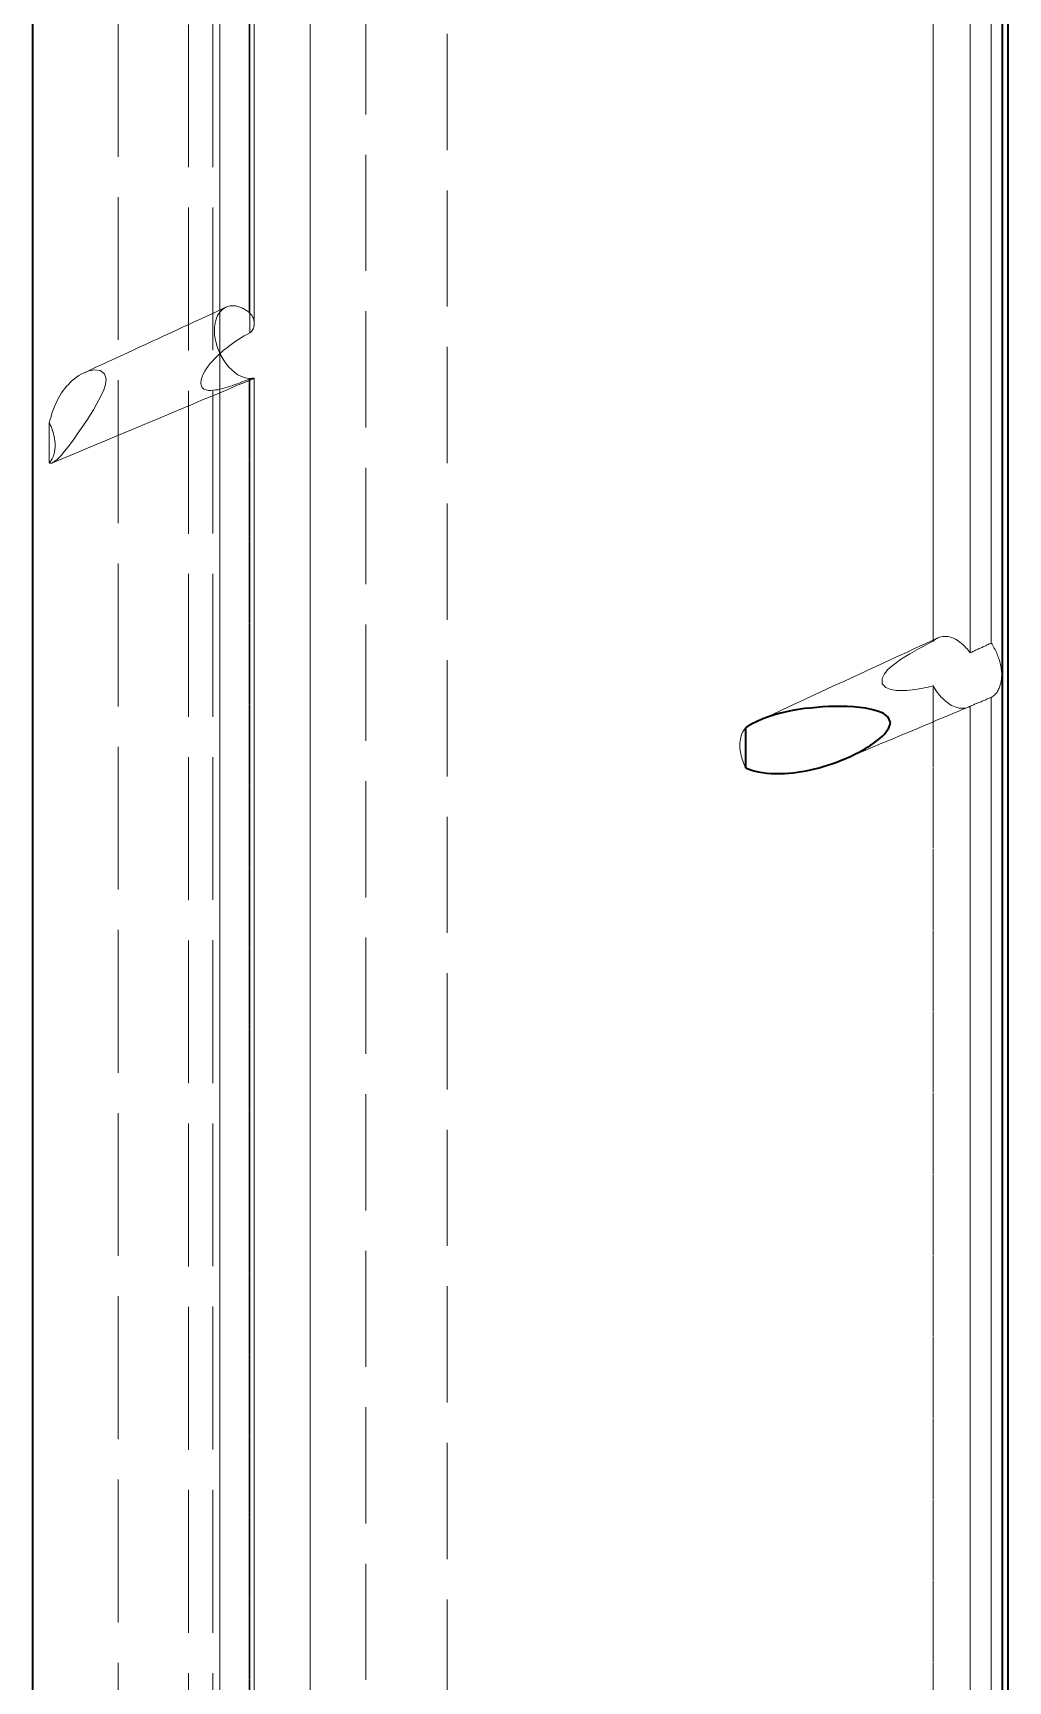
# Model space of a CAD drawing. Header units: millimetres. Extents: x 10 to 410, y 10 to 287.
# Drawn here: x 299.97 to 306.02, y 190.87 to 201.09 of the extents above; entities that cross this region are included whole.
import ezdxf

# ---------------------------------------------------------------- set-up
doc = ezdxf.new("R2010")
doc.units = ezdxf.units.MM
doc.linetypes.add('DASHED', pattern=[0.75, 0.5, -0.25])
doc.layers.add('HIDDEN', color=8, linetype='DASHED', lineweight=18)
doc.layers.add('VISIBLE', color=7, linetype='CONTINUOUS', lineweight=35)

msp = doc.modelspace()

# ---------------------------------------------------------------- linework, layer by layer
at = {"layer": 'HIDDEN'}
for points in [[(300.935, 179.056), (300.935, 180.192), (300.935, 181.328), (300.935, 182.464), (300.935, 183.6), (300.935, 184.736), (300.935, 185.872), (300.935, 187.008), (300.935, 188.144), (300.935, 189.281), (300.935, 190.417), (300.935, 191.553), (300.935, 192.689), (300.935, 193.825), (300.935, 194.961), (300.935, 196.097), (300.935, 197.233), (300.935, 198.369), (300.935, 199.505), (300.935, 200.641), (300.935, 201.777), (300.935, 202.913), (300.935, 204.049), (300.935, 205.185)], [(301.087, 179.057), (301.087, 180.193), (301.087, 181.329), (301.087, 182.465), (301.087, 183.601), (301.087, 184.738), (301.087, 185.874), (301.087, 187.01), (301.087, 188.146), (301.087, 189.282), (301.087, 190.418), (301.087, 191.554), (301.087, 192.69), (301.087, 193.826), (301.087, 194.962), (301.087, 196.098), (301.087, 197.234), (301.087, 198.37), (301.087, 199.506), (301.087, 200.642), (301.087, 201.778), (301.087, 202.914), (301.087, 204.05), (301.087, 205.186)], [(301.312, 199.354), (301.312, 199.603), (301.312, 199.852), (301.312, 200.102), (301.312, 200.351), (301.312, 200.6), (301.312, 200.85), (301.312, 201.099), (301.312, 201.348), (301.312, 201.597), (301.312, 201.847), (301.312, 202.096), (301.312, 202.345), (301.312, 202.595), (301.312, 202.844), (301.312, 203.093), (301.312, 203.343), (301.312, 203.592), (301.312, 203.841), (301.312, 204.091), (301.312, 204.34), (301.312, 204.589), (301.312, 204.838), (301.312, 205.088)], [(300.498, 177.985), (300.498, 179.121), (300.498, 180.257), (300.498, 181.393), (300.498, 182.529), (300.498, 183.665), (300.498, 184.801), (300.498, 185.938), (300.498, 187.074), (300.498, 188.21), (300.498, 189.346), (300.498, 190.482), (300.498, 191.618), (300.498, 192.754), (300.498, 193.89), (300.498, 195.026), (300.498, 196.162), (300.498, 197.298), (300.498, 198.434), (300.498, 199.57), (300.498, 200.706), (300.498, 201.842), (300.498, 202.978), (300.498, 204.114)], [(301.315, 199.228), (301.315, 199.401), (301.315, 199.574), (301.315, 199.747), (301.315, 199.92), (301.315, 200.093), (301.315, 200.266), (301.315, 200.439), (301.315, 200.611), (301.315, 200.784), (301.315, 200.957), (301.315, 201.13), (301.315, 201.303), (301.315, 201.476), (301.315, 201.649), (301.315, 201.822), (301.315, 201.995), (301.315, 202.167), (301.315, 202.34), (301.315, 202.513), (301.315, 202.686), (301.315, 202.859), (301.315, 203.032), (301.315, 203.205)], [(301.343, 199.286), (301.343, 199.456), (301.343, 199.626), (301.343, 199.796), (301.343, 199.965), (301.343, 200.135), (301.343, 200.305), (301.343, 200.475), (301.343, 200.645), (301.343, 200.814), (301.343, 200.984), (301.343, 201.154), (301.343, 201.324), (301.343, 201.494), (301.343, 201.663), (301.343, 201.833), (301.343, 202.003), (301.343, 202.173), (301.343, 202.343), (301.343, 202.512), (301.343, 202.682), (301.343, 202.852), (301.343, 203.022), (301.343, 203.192)], [(305.989, 176.913), (305.989, 178.049), (305.989, 179.185), (305.989, 180.321), (305.989, 181.457), (305.989, 182.593), (305.989, 183.729), (305.989, 184.865), (305.989, 186.001), (305.989, 187.137), (305.989, 188.274), (305.989, 189.41), (305.989, 190.546), (305.989, 191.682), (305.989, 192.818), (305.989, 193.954), (305.989, 195.09), (305.989, 196.226), (305.989, 197.362), (305.989, 198.498), (305.989, 199.634), (305.989, 200.77), (305.989, 201.906), (305.989, 203.042)], [(302.035, 179.446), (302.035, 180.417), (302.035, 181.387), (302.035, 182.358), (302.035, 183.329), (302.035, 184.3), (302.035, 185.271), (302.035, 186.241), (302.035, 187.212), (302.035, 188.183), (302.035, 189.154), (302.035, 190.125), (302.035, 191.095), (302.035, 192.066), (302.035, 193.037), (302.035, 194.008), (302.035, 194.978), (302.035, 195.949), (302.035, 196.92), (302.035, 197.891), (302.035, 198.862), (302.035, 199.832), (302.035, 200.803), (302.035, 201.774)], [(302.541, 179.225), (302.541, 180.196), (302.541, 181.166), (302.541, 182.137), (302.541, 183.108), (302.541, 184.079), (302.541, 185.05), (302.541, 186.02), (302.541, 186.991), (302.541, 187.962), (302.541, 188.933), (302.541, 189.903), (302.541, 190.874), (302.541, 191.845), (302.541, 192.816), (302.541, 193.787), (302.541, 194.757), (302.541, 195.728), (302.541, 196.699), (302.541, 197.67), (302.541, 198.641), (302.541, 199.611), (302.541, 200.582), (302.541, 201.553)], [(305.556, 197.316), (305.556, 197.501), (305.556, 197.686), (305.556, 197.871), (305.556, 198.056), (305.556, 198.242), (305.556, 198.427), (305.556, 198.612), (305.556, 198.797), (305.556, 198.982), (305.556, 199.167), (305.556, 199.352), (305.556, 199.537), (305.556, 199.722), (305.556, 199.907), (305.556, 200.092), (305.556, 200.277), (305.556, 200.462), (305.556, 200.647), (305.556, 200.832), (305.556, 201.018), (305.556, 201.203), (305.556, 201.388), (305.556, 201.573)], [(305.785, 197.244), (305.785, 197.428), (305.785, 197.612), (305.785, 197.795), (305.785, 197.979), (305.785, 198.163), (305.785, 198.347), (305.785, 198.531), (305.785, 198.715), (305.785, 198.899), (305.785, 199.082), (305.785, 199.266), (305.785, 199.45), (305.785, 199.634), (305.785, 199.818), (305.785, 200.002), (305.785, 200.186), (305.785, 200.37), (305.785, 200.553), (305.785, 200.737), (305.785, 200.921), (305.785, 201.105), (305.785, 201.289), (305.785, 201.473)], [(305.916, 197.304), (305.916, 197.488), (305.916, 197.672), (305.916, 197.855), (305.916, 198.039), (305.916, 198.223), (305.916, 198.407), (305.916, 198.59), (305.916, 198.774), (305.916, 198.958), (305.916, 199.142), (305.916, 199.325), (305.916, 199.509), (305.916, 199.693), (305.916, 199.877), (305.916, 200.06), (305.916, 200.244), (305.916, 200.428), (305.916, 200.612), (305.916, 200.795), (305.916, 200.979), (305.916, 201.163), (305.916, 201.346), (305.916, 201.53)], [(301.13, 190.606), (301.13, 191.075), (301.13, 191.544), (301.13, 192.014), (301.13, 192.483), (301.13, 192.952), (301.13, 193.422), (301.13, 193.891), (301.13, 194.36), (301.13, 194.829), (301.13, 195.299), (301.13, 195.768), (301.13, 196.237), (301.13, 196.707), (301.13, 197.176), (301.13, 197.645), (301.13, 198.115), (301.13, 198.584), (301.13, 199.053), (301.13, 199.523), (301.13, 199.992), (301.13, 200.461), (301.13, 200.93), (301.13, 201.4)], [(301.69, 190.361), (301.69, 190.83), (301.69, 191.299), (301.69, 191.769), (301.69, 192.238), (301.69, 192.707), (301.69, 193.177), (301.69, 193.646), (301.69, 194.115), (301.69, 194.585), (301.69, 195.054), (301.69, 195.523), (301.69, 195.993), (301.69, 196.462), (301.69, 196.931), (301.69, 197.4), (301.69, 197.87), (301.69, 198.339), (301.69, 198.808), (301.69, 199.278), (301.69, 199.747), (301.69, 200.216), (301.69, 200.686), (301.69, 201.155)], [(300.284, 198.979), (300.323, 198.997), (300.361, 199.015), (300.399, 199.033), (300.438, 199.05), (300.476, 199.068), (300.515, 199.086), (300.553, 199.103), (300.591, 199.121), (300.63, 199.139), (300.668, 199.157), (300.706, 199.174), (300.745, 199.192), (300.783, 199.21), (300.821, 199.227), (300.86, 199.245), (300.898, 199.263), (300.937, 199.281), (300.975, 199.298), (301.013, 199.316), (301.052, 199.334), (301.09, 199.351), (301.128, 199.369), (301.167, 199.387)], [(301.312, 198.945), (301.288, 198.949), (301.264, 198.957), (301.242, 198.968), (301.222, 198.982), (301.203, 198.998), (301.186, 199.016), (301.17, 199.035), (301.156, 199.055), (301.143, 199.076), (301.131, 199.097), (301.121, 199.12), (301.113, 199.143), (301.106, 199.167), (301.101, 199.191), (301.097, 199.215), (301.096, 199.24), (301.097, 199.264), (301.1, 199.289), (301.106, 199.313), (301.116, 199.335), (301.129, 199.356), (301.146, 199.374), (301.167, 199.387)], [(301.167, 199.387), (301.173, 199.389), (301.18, 199.392), (301.186, 199.393), (301.193, 199.395), (301.2, 199.395), (301.206, 199.396), (301.213, 199.396), (301.22, 199.395), (301.227, 199.395), (301.234, 199.393), (301.24, 199.392), (301.247, 199.39), (301.253, 199.388), (301.26, 199.385), (301.266, 199.383), (301.272, 199.38), (301.278, 199.377), (301.284, 199.373), (301.29, 199.37), (301.296, 199.366), (301.301, 199.362), (301.307, 199.358), (301.312, 199.354)], [(301.343, 199.286), (301.343, 199.29), (301.343, 199.293), (301.342, 199.296), (301.342, 199.3), (301.341, 199.303), (301.341, 199.306), (301.34, 199.309), (301.339, 199.313), (301.338, 199.316), (301.337, 199.319), (301.336, 199.322), (301.334, 199.325), (301.333, 199.328), (301.331, 199.331), (301.33, 199.334), (301.328, 199.337), (301.326, 199.339), (301.324, 199.342), (301.322, 199.344), (301.319, 199.347), (301.317, 199.349), (301.314, 199.352), (301.312, 199.354)], [(301.315, 199.228), (301.317, 199.23), (301.32, 199.232), (301.322, 199.233), (301.324, 199.235), (301.326, 199.237), (301.328, 199.24), (301.33, 199.242), (301.332, 199.244), (301.333, 199.247), (301.335, 199.249), (301.336, 199.252), (301.337, 199.255), (301.338, 199.257), (301.339, 199.26), (301.34, 199.263), (301.341, 199.266), (301.341, 199.269), (301.342, 199.272), (301.342, 199.275), (301.343, 199.278), (301.343, 199.28), (301.343, 199.283), (301.343, 199.286)], [(301.012, 198.917), (301.014, 198.936), (301.02, 198.955), (301.027, 198.973), (301.037, 198.99), (301.047, 199.007), (301.058, 199.022), (301.07, 199.038), (301.083, 199.053), (301.096, 199.067), (301.11, 199.081), (301.124, 199.094), (301.138, 199.107), (301.153, 199.12), (301.168, 199.132), (301.184, 199.144), (301.199, 199.156), (301.215, 199.167), (301.231, 199.178), (301.248, 199.189), (301.264, 199.199), (301.281, 199.209), (301.298, 199.219), (301.315, 199.228)], [(300.071, 198.67), (300.075, 198.686), (300.08, 198.702), (300.085, 198.719), (300.09, 198.735), (300.096, 198.751), (300.102, 198.766), (300.108, 198.782), (300.115, 198.797), (300.123, 198.813), (300.131, 198.827), (300.139, 198.842), (300.148, 198.856), (300.158, 198.87), (300.168, 198.884), (300.179, 198.897), (300.19, 198.909), (300.202, 198.922), (300.214, 198.933), (300.227, 198.944), (300.241, 198.954), (300.255, 198.963), (300.269, 198.972), (300.284, 198.979)], [(300.284, 198.979), (300.317, 198.992), (300.351, 198.998), (300.386, 198.995), (300.414, 198.975), (300.424, 198.943), (300.42, 198.908), (300.409, 198.875), (300.395, 198.843), (300.379, 198.812), (300.363, 198.781), (300.345, 198.751), (300.326, 198.722), (300.308, 198.692), (300.288, 198.663), (300.269, 198.635), (300.249, 198.606), (300.229, 198.578), (300.209, 198.549), (300.188, 198.521), (300.166, 198.494), (300.144, 198.467), (300.12, 198.442), (300.091, 198.422)], [(300.091, 198.422), (300.146, 198.445), (300.2, 198.468), (300.254, 198.491), (300.309, 198.513), (300.363, 198.536), (300.418, 198.559), (300.472, 198.582), (300.526, 198.605), (300.581, 198.627), (300.635, 198.65), (300.689, 198.673), (300.744, 198.696), (300.798, 198.718), (300.853, 198.741), (300.907, 198.764), (300.961, 198.787), (301.016, 198.81), (301.07, 198.832), (301.125, 198.855), (301.179, 198.878), (301.233, 198.901), (301.288, 198.923), (301.342, 198.946)], [(301.315, 198.942), (301.301, 198.936), (301.287, 198.931), (301.273, 198.926), (301.259, 198.92), (301.245, 198.915), (301.231, 198.91), (301.218, 198.905), (301.203, 198.9), (301.189, 198.896), (301.175, 198.891), (301.161, 198.887), (301.147, 198.883), (301.132, 198.88), (301.118, 198.876), (301.103, 198.874), (301.089, 198.872), (301.074, 198.871), (301.059, 198.871), (301.045, 198.874), (301.031, 198.879), (301.02, 198.889), (301.014, 198.903), (301.012, 198.917)], [(301.312, 198.945), (301.313, 198.945), (301.315, 198.945), (301.316, 198.945), (301.317, 198.945), (301.319, 198.945), (301.32, 198.945), (301.321, 198.945), (301.322, 198.945), (301.324, 198.945), (301.325, 198.945), (301.326, 198.945), (301.328, 198.945), (301.329, 198.945), (301.33, 198.945), (301.332, 198.945), (301.333, 198.945), (301.334, 198.945), (301.336, 198.945), (301.337, 198.945), (301.338, 198.945), (301.34, 198.945), (301.341, 198.946), (301.342, 198.946)], [(301.312, 187.477), (301.312, 187.976), (301.312, 188.474), (301.312, 188.973), (301.312, 189.471), (301.312, 189.97), (301.312, 190.469), (301.312, 190.967), (301.312, 191.466), (301.312, 191.965), (301.312, 192.463), (301.312, 192.962), (301.312, 193.46), (301.312, 193.959), (301.312, 194.458), (301.312, 194.956), (301.312, 195.455), (301.312, 195.954), (301.312, 196.452), (301.312, 196.951), (301.312, 197.449), (301.312, 197.948), (301.312, 198.447), (301.312, 198.945)], [(301.343, 198.947), (301.342, 198.948), (301.341, 198.948), (301.339, 198.948), (301.338, 198.948), (301.337, 198.948), (301.336, 198.948), (301.334, 198.947), (301.333, 198.947), (301.332, 198.947), (301.331, 198.947), (301.329, 198.946), (301.328, 198.946), (301.327, 198.946), (301.326, 198.945), (301.324, 198.945), (301.323, 198.945), (301.322, 198.944), (301.321, 198.944), (301.319, 198.943), (301.318, 198.943), (301.317, 198.943), (301.316, 198.942), (301.315, 198.942)], [(301.315, 187.352), (301.315, 187.856), (301.315, 188.359), (301.315, 188.863), (301.315, 189.367), (301.315, 189.871), (301.315, 190.375), (301.315, 190.879), (301.315, 191.383), (301.315, 191.887), (301.315, 192.391), (301.315, 192.895), (301.315, 193.399), (301.315, 193.902), (301.315, 194.406), (301.315, 194.91), (301.315, 195.414), (301.315, 195.918), (301.315, 196.422), (301.315, 196.926), (301.315, 197.43), (301.315, 197.934), (301.315, 198.438), (301.315, 198.942)], [(301.342, 198.946), (301.342, 198.946), (301.342, 198.946), (301.342, 198.946), (301.342, 198.946), (301.342, 198.946), (301.342, 198.946), (301.342, 198.946), (301.342, 198.946), (301.343, 198.946), (301.343, 198.946), (301.343, 198.946), (301.343, 198.946), (301.343, 198.946), (301.343, 198.947), (301.343, 198.947), (301.343, 198.947), (301.343, 198.947), (301.343, 198.947), (301.343, 198.947), (301.343, 198.947), (301.343, 198.947), (301.343, 198.947), (301.343, 198.947)], [(301.343, 187.41), (301.343, 187.911), (301.343, 188.413), (301.343, 188.914), (301.343, 189.416), (301.343, 189.918), (301.343, 190.419), (301.343, 190.921), (301.343, 191.423), (301.343, 191.924), (301.343, 192.426), (301.343, 192.927), (301.343, 193.429), (301.343, 193.931), (301.343, 194.432), (301.343, 194.934), (301.343, 195.436), (301.343, 195.937), (301.343, 196.439), (301.343, 196.94), (301.343, 197.442), (301.343, 197.944), (301.343, 198.445), (301.343, 198.947)], [(300.071, 198.422), (300.071, 198.433), (300.071, 198.444), (300.071, 198.454), (300.071, 198.465), (300.071, 198.476), (300.071, 198.487), (300.071, 198.497), (300.071, 198.508), (300.071, 198.519), (300.071, 198.53), (300.071, 198.541), (300.071, 198.551), (300.071, 198.562), (300.071, 198.573), (300.071, 198.584), (300.071, 198.594), (300.071, 198.605), (300.071, 198.616), (300.071, 198.627), (300.071, 198.637), (300.071, 198.648), (300.071, 198.659), (300.071, 198.67)], [(300.071, 198.67), (300.074, 198.664), (300.077, 198.658), (300.079, 198.653), (300.082, 198.647), (300.084, 198.641), (300.087, 198.635), (300.089, 198.629), (300.091, 198.623), (300.093, 198.617), (300.095, 198.611), (300.097, 198.605), (300.098, 198.599), (300.1, 198.593), (300.101, 198.587), (300.102, 198.58), (300.103, 198.574), (300.104, 198.568), (300.105, 198.562), (300.106, 198.555), (300.107, 198.549), (300.107, 198.543), (300.107, 198.536), (300.107, 198.53)], [(300.107, 198.53), (300.107, 198.525), (300.107, 198.52), (300.107, 198.515), (300.106, 198.51), (300.106, 198.505), (300.105, 198.5), (300.104, 198.495), (300.104, 198.49), (300.103, 198.485), (300.101, 198.48), (300.1, 198.475), (300.099, 198.47), (300.097, 198.465), (300.095, 198.46), (300.093, 198.456), (300.091, 198.451), (300.089, 198.447), (300.086, 198.442), (300.084, 198.438), (300.081, 198.434), (300.078, 198.43), (300.074, 198.426), (300.071, 198.422)], [(300.091, 198.422), (300.09, 198.422), (300.09, 198.422), (300.089, 198.421), (300.088, 198.421), (300.087, 198.421), (300.086, 198.421), (300.085, 198.42), (300.084, 198.42), (300.083, 198.42), (300.083, 198.42), (300.082, 198.42), (300.081, 198.42), (300.08, 198.42), (300.079, 198.42), (300.078, 198.42), (300.077, 198.42), (300.076, 198.42), (300.075, 198.42), (300.074, 198.421), (300.074, 198.421), (300.073, 198.421), (300.072, 198.422), (300.071, 198.422)], [(305.586, 197.337), (305.596, 197.341), (305.606, 197.344), (305.616, 197.346), (305.626, 197.346), (305.636, 197.346), (305.647, 197.345), (305.657, 197.343), (305.667, 197.34), (305.677, 197.337), (305.686, 197.332), (305.695, 197.328), (305.704, 197.323), (305.713, 197.317), (305.721, 197.311), (305.729, 197.305), (305.737, 197.298), (305.745, 197.291), (305.752, 197.284), (305.759, 197.276), (305.766, 197.268), (305.773, 197.26), (305.779, 197.252), (305.785, 197.244)], [(304.464, 196.819), (304.513, 196.842), (304.562, 196.864), (304.611, 196.887), (304.659, 196.909), (304.708, 196.932), (304.757, 196.955), (304.806, 196.977), (304.854, 197), (304.903, 197.022), (304.952, 197.045), (305.001, 197.067), (305.05, 197.09), (305.098, 197.112), (305.147, 197.135), (305.196, 197.157), (305.245, 197.18), (305.293, 197.202), (305.342, 197.225), (305.391, 197.247), (305.44, 197.27), (305.488, 197.292), (305.537, 197.315), (305.586, 197.337)], [(305.556, 197.316), (305.527, 197.301), (305.497, 197.286), (305.468, 197.27), (305.439, 197.254), (305.41, 197.237), (305.381, 197.22), (305.353, 197.202), (305.326, 197.183), (305.3, 197.162), (305.275, 197.14), (305.254, 197.114), (305.239, 197.085), (305.24, 197.052), (305.263, 197.029), (305.293, 197.017), (305.326, 197.011), (305.36, 197.01), (305.393, 197.011), (305.426, 197.014), (305.459, 197.018), (305.492, 197.025), (305.524, 197.032), (305.556, 197.04)], [(305.556, 197.316), (305.558, 197.317), (305.559, 197.318), (305.56, 197.32), (305.561, 197.321), (305.562, 197.322), (305.563, 197.323), (305.565, 197.324), (305.566, 197.325), (305.567, 197.326), (305.568, 197.327), (305.57, 197.328), (305.571, 197.329), (305.572, 197.33), (305.574, 197.33), (305.575, 197.331), (305.576, 197.332), (305.578, 197.333), (305.579, 197.334), (305.58, 197.335), (305.582, 197.335), (305.583, 197.336), (305.585, 197.337), (305.586, 197.337)], [(305.916, 197.304), (305.91, 197.302), (305.904, 197.299), (305.899, 197.296), (305.893, 197.294), (305.887, 197.291), (305.882, 197.288), (305.876, 197.286), (305.87, 197.283), (305.865, 197.281), (305.859, 197.278), (305.853, 197.275), (305.848, 197.273), (305.842, 197.27), (305.836, 197.267), (305.83, 197.265), (305.825, 197.262), (305.819, 197.26), (305.813, 197.257), (305.808, 197.254), (305.802, 197.252), (305.796, 197.249), (305.791, 197.246), (305.785, 197.244)], [(305.916, 197.304), (305.921, 197.297), (305.926, 197.289), (305.931, 197.281), (305.935, 197.273), (305.94, 197.265), (305.944, 197.257), (305.948, 197.249), (305.951, 197.24), (305.955, 197.232), (305.958, 197.224), (305.961, 197.215), (305.964, 197.206), (305.967, 197.198), (305.97, 197.189), (305.972, 197.18), (305.974, 197.171), (305.976, 197.162), (305.977, 197.153), (305.978, 197.144), (305.979, 197.135), (305.98, 197.126), (305.981, 197.117), (305.981, 197.107)], [(305.775, 196.908), (305.764, 196.904), (305.752, 196.902), (305.74, 196.9), (305.728, 196.901), (305.716, 196.902), (305.704, 196.905), (305.692, 196.909), (305.681, 196.913), (305.67, 196.918), (305.66, 196.924), (305.65, 196.931), (305.64, 196.938), (305.63, 196.946), (305.621, 196.954), (305.613, 196.962), (305.604, 196.971), (305.597, 196.98), (305.589, 196.99), (305.582, 196.999), (305.575, 197.009), (305.568, 197.019), (305.562, 197.03), (305.556, 197.04)], [(305.556, 185.44), (305.556, 185.944), (305.556, 186.448), (305.556, 186.953), (305.556, 187.457), (305.556, 187.961), (305.556, 188.466), (305.556, 188.97), (305.556, 189.475), (305.556, 189.979), (305.556, 190.483), (305.556, 190.988), (305.556, 191.492), (305.556, 191.997), (305.556, 192.501), (305.556, 193.005), (305.556, 193.51), (305.556, 194.014), (305.556, 194.519), (305.556, 195.023), (305.556, 195.527), (305.556, 196.032), (305.556, 196.536), (305.556, 197.04)], [(305.981, 197.107), (305.981, 197.1), (305.98, 197.093), (305.98, 197.086), (305.979, 197.079), (305.978, 197.072), (305.977, 197.065), (305.976, 197.058), (305.974, 197.052), (305.972, 197.045), (305.97, 197.038), (305.968, 197.032), (305.965, 197.025), (305.962, 197.019), (305.959, 197.012), (305.956, 197.006), (305.952, 197), (305.948, 196.995), (305.943, 196.989), (305.938, 196.984), (305.933, 196.979), (305.928, 196.975), (305.922, 196.971), (305.916, 196.967)], [(305.785, 196.913), (305.791, 196.915), (305.796, 196.918), (305.802, 196.92), (305.808, 196.922), (305.813, 196.925), (305.819, 196.927), (305.825, 196.93), (305.83, 196.932), (305.836, 196.934), (305.842, 196.937), (305.848, 196.939), (305.853, 196.941), (305.859, 196.944), (305.865, 196.946), (305.87, 196.948), (305.876, 196.951), (305.882, 196.953), (305.887, 196.956), (305.893, 196.958), (305.899, 196.96), (305.904, 196.963), (305.91, 196.965), (305.916, 196.967)], [(305.916, 185.428), (305.916, 185.929), (305.916, 186.431), (305.916, 186.933), (305.916, 187.434), (305.916, 187.936), (305.916, 188.438), (305.916, 188.94), (305.916, 189.441), (305.916, 189.943), (305.916, 190.445), (305.916, 190.947), (305.916, 191.448), (305.916, 191.95), (305.916, 192.452), (305.916, 192.954), (305.916, 193.455), (305.916, 193.957), (305.916, 194.459), (305.916, 194.961), (305.916, 195.462), (305.916, 195.964), (305.916, 196.466), (305.916, 196.967)], [(305.002, 196.584), (305.036, 196.598), (305.069, 196.613), (305.103, 196.627), (305.137, 196.641), (305.17, 196.655), (305.204, 196.669), (305.237, 196.683), (305.271, 196.697), (305.305, 196.711), (305.338, 196.725), (305.372, 196.739), (305.405, 196.753), (305.439, 196.767), (305.473, 196.781), (305.506, 196.795), (305.54, 196.809), (305.573, 196.824), (305.607, 196.838), (305.641, 196.852), (305.674, 196.866), (305.708, 196.88), (305.741, 196.894), (305.775, 196.908)], [(305.785, 196.913), (305.785, 196.913), (305.784, 196.912), (305.784, 196.912), (305.783, 196.912), (305.783, 196.912), (305.782, 196.912), (305.782, 196.911), (305.782, 196.911), (305.781, 196.911), (305.781, 196.911), (305.78, 196.91), (305.78, 196.91), (305.779, 196.91), (305.779, 196.91), (305.779, 196.91), (305.778, 196.909), (305.778, 196.909), (305.777, 196.909), (305.777, 196.909), (305.776, 196.909), (305.776, 196.908), (305.775, 196.908), (305.775, 196.908)], [(305.785, 185.367), (305.785, 185.869), (305.785, 186.371), (305.785, 186.873), (305.785, 187.375), (305.785, 187.877), (305.785, 188.379), (305.785, 188.881), (305.785, 189.383), (305.785, 189.885), (305.785, 190.387), (305.785, 190.889), (305.785, 191.391), (305.785, 191.893), (305.785, 192.395), (305.785, 192.897), (305.785, 193.399), (305.785, 193.901), (305.785, 194.403), (305.785, 194.905), (305.785, 195.407), (305.785, 195.909), (305.785, 196.411), (305.785, 196.913)], [(304.393, 196.532), (304.388, 196.542), (304.383, 196.552), (304.379, 196.563), (304.375, 196.574), (304.371, 196.584), (304.368, 196.595), (304.365, 196.606), (304.362, 196.617), (304.36, 196.629), (304.359, 196.64), (304.357, 196.651), (304.357, 196.663), (304.357, 196.674), (304.357, 196.686), (304.358, 196.697), (304.36, 196.708), (304.362, 196.719), (304.365, 196.73), (304.369, 196.741), (304.373, 196.752), (304.379, 196.761), (304.385, 196.771), (304.393, 196.78)]]:
    msp.add_lwpolyline(points, dxfattribs=at)
at = {"layer": 'VISIBLE'}
for points in [[(299.97, 177.985), (299.97, 179.121), (299.97, 180.257), (299.97, 181.393), (299.97, 182.529), (299.97, 183.665), (299.97, 184.801), (299.97, 185.938), (299.97, 187.074), (299.97, 188.21), (299.97, 189.346), (299.97, 190.482), (299.97, 191.618), (299.97, 192.754), (299.97, 193.89), (299.97, 195.026), (299.97, 196.162), (299.97, 197.298), (299.97, 198.434), (299.97, 199.57), (299.97, 200.706), (299.97, 201.842), (299.97, 202.978), (299.97, 204.114)], [(305.987, 176.847), (305.987, 177.983), (305.987, 179.119), (305.987, 180.255), (305.987, 181.391), (305.987, 182.527), (305.987, 183.663), (305.987, 184.799), (305.987, 185.935), (305.987, 187.071), (305.987, 188.207), (305.987, 189.343), (305.987, 190.479), (305.987, 191.615), (305.987, 192.751), (305.987, 193.887), (305.987, 195.023), (305.987, 196.159), (305.987, 197.295), (305.987, 198.431), (305.987, 199.567), (305.987, 200.703), (305.987, 201.839), (305.987, 202.975)], [(306.021, 176.88), (306.021, 178.016), (306.021, 179.152), (306.021, 180.288), (306.021, 181.424), (306.021, 182.561), (306.021, 183.697), (306.021, 184.833), (306.021, 185.969), (306.021, 187.105), (306.021, 188.241), (306.021, 189.377), (306.021, 190.513), (306.021, 191.649), (306.021, 192.785), (306.021, 193.921), (306.021, 195.057), (306.021, 196.193), (306.021, 197.329), (306.021, 198.465), (306.021, 199.601), (306.021, 200.737), (306.021, 201.873), (306.021, 203.009)], [(305.29, 196.812), (305.276, 196.846), (305.246, 196.869), (305.211, 196.883), (305.174, 196.893), (305.136, 196.9), (305.099, 196.905), (305.061, 196.909), (305.023, 196.911), (304.985, 196.912), (304.947, 196.912), (304.909, 196.911), (304.871, 196.909), (304.833, 196.906), (304.795, 196.902), (304.757, 196.898), (304.72, 196.892), (304.682, 196.886), (304.645, 196.878), (304.608, 196.869), (304.571, 196.859), (304.535, 196.847), (304.499, 196.834), (304.464, 196.819)], [(304.464, 196.819), (304.461, 196.818), (304.458, 196.816), (304.455, 196.815), (304.451, 196.813), (304.448, 196.812), (304.445, 196.81), (304.442, 196.808), (304.439, 196.807), (304.435, 196.805), (304.432, 196.804), (304.429, 196.802), (304.426, 196.8), (304.423, 196.798), (304.42, 196.797), (304.417, 196.795), (304.414, 196.793), (304.411, 196.791), (304.408, 196.789), (304.405, 196.787), (304.402, 196.785), (304.399, 196.783), (304.396, 196.782), (304.393, 196.78)], [(304.393, 196.532), (304.393, 196.543), (304.393, 196.553), (304.393, 196.564), (304.393, 196.575), (304.393, 196.586), (304.393, 196.596), (304.393, 196.607), (304.393, 196.618), (304.393, 196.629), (304.393, 196.639), (304.393, 196.65), (304.393, 196.661), (304.393, 196.672), (304.393, 196.683), (304.393, 196.693), (304.393, 196.704), (304.393, 196.715), (304.393, 196.726), (304.393, 196.736), (304.393, 196.747), (304.393, 196.758), (304.393, 196.769), (304.393, 196.78)], [(305.002, 196.584), (305.017, 196.591), (305.032, 196.598), (305.047, 196.604), (305.062, 196.612), (305.077, 196.619), (305.092, 196.626), (305.106, 196.634), (305.121, 196.642), (305.135, 196.65), (305.149, 196.659), (305.163, 196.668), (305.177, 196.677), (305.19, 196.686), (305.203, 196.696), (305.216, 196.706), (305.229, 196.717), (305.241, 196.728), (305.253, 196.74), (305.263, 196.752), (305.273, 196.766), (305.281, 196.78), (305.287, 196.795), (305.29, 196.812)], [(304.393, 196.532), (304.418, 196.521), (304.444, 196.513), (304.47, 196.507), (304.497, 196.502), (304.524, 196.498), (304.551, 196.496), (304.579, 196.495), (304.606, 196.495), (304.633, 196.496), (304.66, 196.498), (304.687, 196.5), (304.714, 196.504), (304.741, 196.508), (304.768, 196.513), (304.795, 196.518), (304.821, 196.525), (304.848, 196.531), (304.874, 196.539), (304.9, 196.547), (304.926, 196.555), (304.952, 196.564), (304.977, 196.574), (305.002, 196.584)]]:
    msp.add_lwpolyline(points, dxfattribs=at)

doc.saveas('drawing.dxf')
